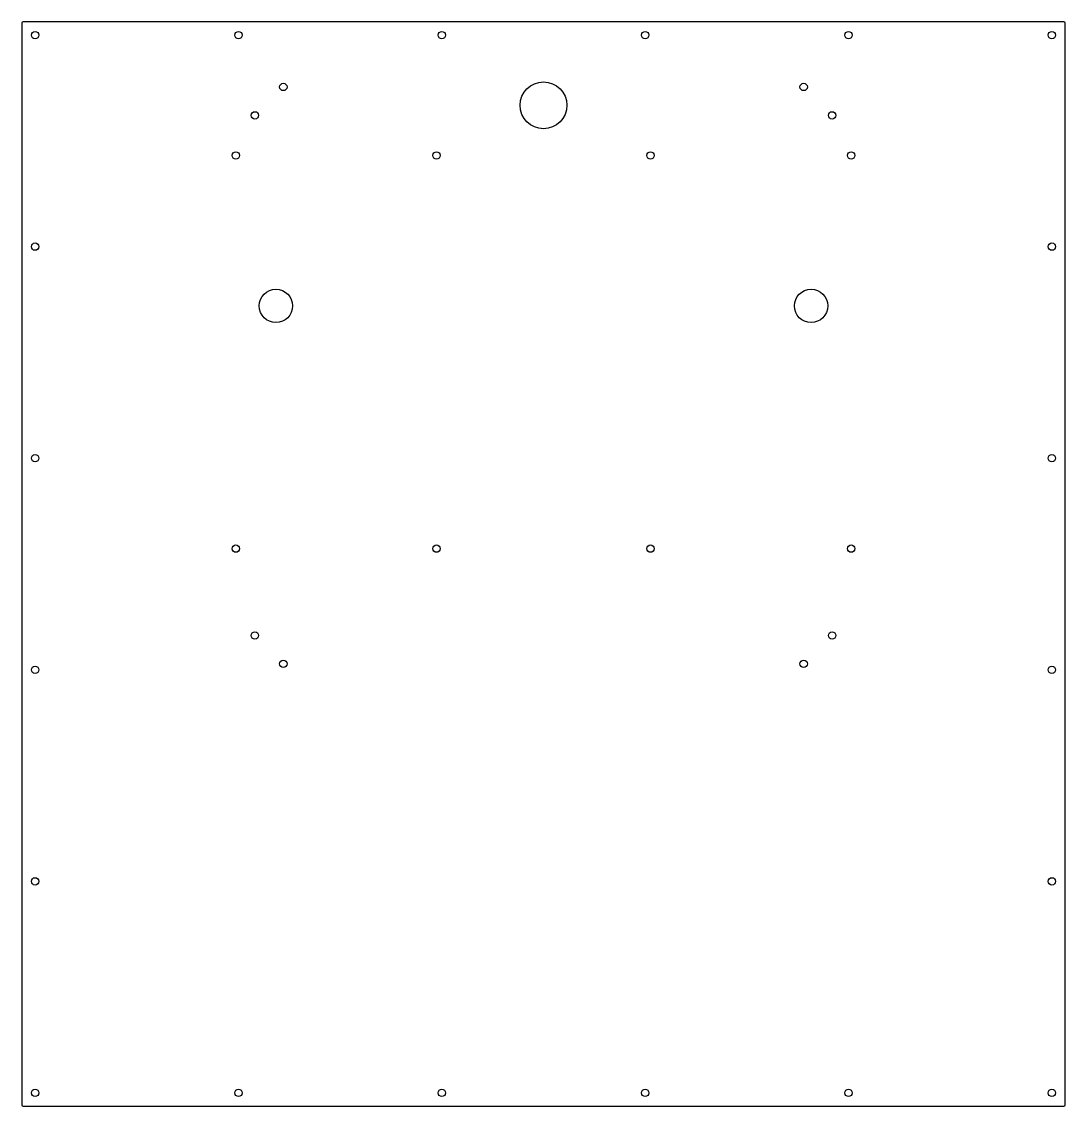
# Model space of a CAD drawing. Header units: millimetres. Extents: x -390 to 390, y -406 to 406.
import ezdxf

# ---------------------------------------------------------------- set-up
doc = ezdxf.new("R2010")
doc.units = ezdxf.units.MM

msp = doc.modelspace()

# ---------------------------------------------------------------- linework, layer by layer
at = {"color": 7, "linetype": 'Continuous', "lineweight": 25}
for p, q in [((389, 405.5), (-389, 405.5)), ((-390, 404.5), (-390, -404.5)), ((390, -404.5), (390, 404.5)), ((-389, -405.5), (389, -405.5))]:
    msp.add_line(p, q, dxfattribs=at)
for centre, radius in [((-380, 395.5), 2.75), ((-228, 395.5), 2.75), ((-76, 395.5), 2.75), ((76, 395.5), 2.75), ((228, 395.5), 2.75), ((380, 395.5), 2.75), ((-194.46, 356.68), 2.75), ((0, 343), 17.5), ((194.46, 356.68), 2.75), ((-215.68, 335.46), 2.75), ((215.68, 335.46), 2.75), ((-230, 305.5), 2.75), ((-80, 305.5), 2.75), ((80, 305.5), 2.75), ((230, 305.5), 2.75), ((-380, 237.3), 2.75), ((380, 237.3), 2.75), ((-200, 193), 12.5), ((200, 193), 12.5), ((-380, 79.1), 2.75), ((380, 79.1), 2.75), ((-230, 11.5), 2.75), ((-80, 11.5), 2.75), ((80, 11.5), 2.75), ((230, 11.5), 2.75), ((-215.68, -53.46), 2.75), ((215.68, -53.46), 2.75), ((-194.46, -74.68), 2.75), ((194.46, -74.68), 2.75), ((-380, -79.1), 2.75), ((380, -79.1), 2.75), ((-380, -237.3), 2.75), ((380, -237.3), 2.75), ((-380, -395.5), 2.75), ((-228, -395.5), 2.75), ((-76, -395.5), 2.75), ((76, -395.5), 2.75), ((228, -395.5), 2.75), ((380, -395.5), 2.75)]:
    msp.add_circle(centre, radius, dxfattribs=at)
for centre, start, end in [((-389, 404.5), 90, 180), ((389, 404.5), 360, 90), ((-389, -404.5), 180, 270), ((389, -404.5), 270, 0)]:
    msp.add_arc(centre, 1, start, end, dxfattribs=at)

doc.saveas('drawing.dxf')
